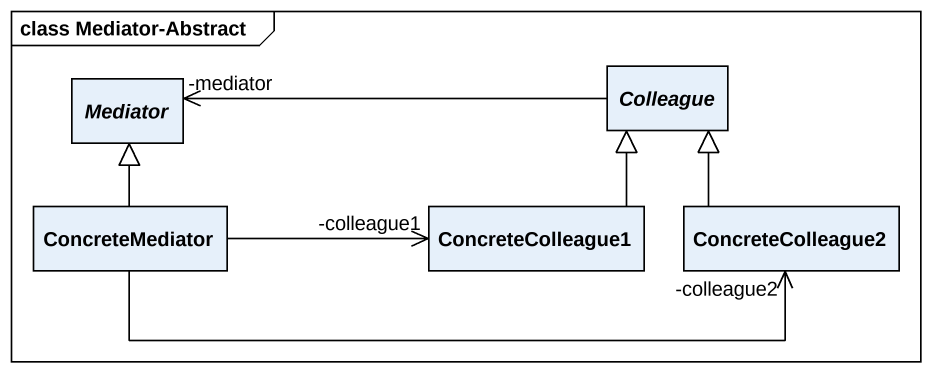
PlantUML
@startuml
mainframe class Mediator-Abstract
hide circle
hide empty members
abstract class Mediator
abstract class Colleague
class ConcreteMediator
class ConcreteColleague1
class ConcreteColleague2
Colleague -left-> "-mediator" Mediator
ConcreteMediator -up-|> Mediator
ConcreteMediator -right-> "-colleague1" ConcreteColleague1
ConcreteMediator -right-> "-colleague2" ConcreteColleague2
ConcreteColleague1 -up-|> Colleague
ConcreteColleague2 -up-|> Colleague
@enduml
